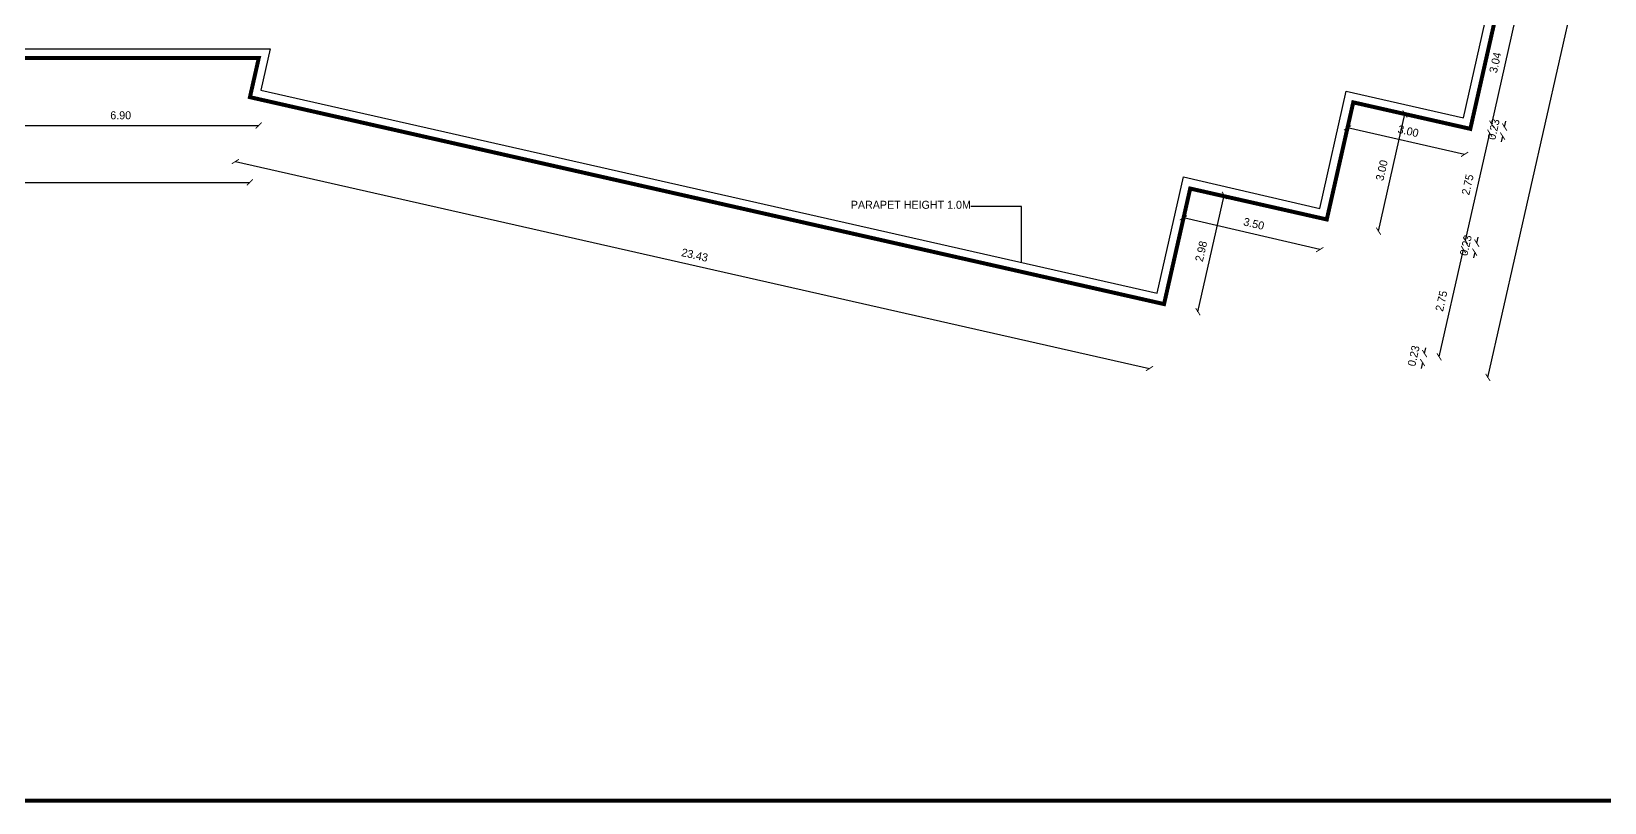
# Model space of a CAD drawing. Header units: metres. Extents: x 6101839 to 6102590, y -6659932 to -6659648.
# Drawn here: x 6102531.06 to 6102570.39, y -6659728.29 to -6659709.02 of the extents above; entities that cross this region are included whole.
import ezdxf

# ---------------------------------------------------------------- set-up
doc = ezdxf.new("R2010")
doc.units = ezdxf.units.M
doc.header["$LTSCALE"] = 500
doc.header["$MEASUREMENT"] = 0
doc.layers.get('0').update_dxf_attribs({"linetype": 'CONTINUOUS'})
doc.layers.get('Defpoints').update_dxf_attribs({"linetype": 'CONTINUOUS'})
for name, color, linetype in [('BLK_1_FLR_3_ROOF_AREA', 54, 'CONTINUOUS'), ('ED', 30, 'CONTINUOUS'), ('TEXT', 4, 'CONTINUOUS'), ('TITLE', 7, 'CONTINUOUS'), ('wall', 125, 'CONTINUOUS')]:
    doc.layers.add(name, color=color, linetype=linetype)
doc.styles.add('S2', font='GOTHIC.TTF')
doc.styles.add('USA TEXT', font='GOTHIC.TTF')
doc.dimstyles.new('1-100-ED', dxfattribs={"dimtxt": 0.2, "dimasz": 0.15, "dimexe": 0.18, "dimexo": 0.0625, "dimgap": 0.15, "dimtad": 1, "dimzin": 0, "dimdsep": 46, "dimtxsty": 'USA TEXT', "dimblk": 'ARCHTICK', "dimcen": 0.1, "dimse1": 1, "dimse2": 1, "dimclrd": 256, "dimclrt": 256, "dimadec": 0, "dimazin": 0, "dimtfac": 1, "dimtofl": 0, "dimtmove": 0, "dimatfit": 3, "dimldrblk": 'ARCHTICK', "dimfxl": 0.18, "dimtolj": 1, "dimtzin": 0, "dimarcsym": 0})

# ---------------------------------------------------------------- blocks, each defined once
blk = doc.blocks.new('_ArchTick')
at = {"color": 0, "linetype": 'ByBlock', "const_width": 0.15}
blk.add_lwpolyline([(-0.5, -0.5), (0.5, 0.5)], dxfattribs=at)
blk = doc.blocks.new('*D100')
at = {"layer": 'Defpoints', "color": 0, "transparency": 16777216}
for p in [(6102529.843, -6659709.613), (6102536.745, -6659709.689), (6102536.745, -6659711.373)]:
    blk.add_point(p, dxfattribs=at)
at = {"layer": 'ED', "lineweight": -2, "transparency": 16777216}
blk.add_line((6102529.843, -6659711.373), (6102536.745, -6659711.373), dxfattribs=at)
at = {"layer": 'ED', "lineweight": -2, "transparency": 16777216, "xscale": 0.15, "yscale": 0.15, "zscale": 0.15, "rotation": 180}
blk.add_blockref('_ArchTick', (6102529.843, -6659711.373), dxfattribs=at)
at = {"layer": 'ED', "lineweight": -2, "transparency": 16777216, "xscale": 0.15, "yscale": 0.15, "zscale": 0.15}
blk.add_blockref('_ArchTick', (6102536.745, -6659711.373), dxfattribs=at)
at = {"layer": 'ED', "transparency": 16777216, "insert": (6102533.294, -6659711.118), "char_height": 0.2, "attachment_point": 5, "style": 'USA TEXT'}
blk.add_mtext('\\A1;6.90', dxfattribs=at)
blk = doc.blocks.new('*D101')
at = {"layer": 'Defpoints', "color": 0, "transparency": 16777216}
for p in [(6102536.524, -6659710.664), (6102559.375, -6659715.834), (6102559.011, -6659717.444)]:
    blk.add_point(p, dxfattribs=at)
at = {"layer": 'ED', "lineweight": -2, "transparency": 16777216}
blk.add_line((6102536.16, -6659712.273), (6102559.011, -6659717.444), dxfattribs=at)
at = {"layer": 'ED', "lineweight": -2, "transparency": 16777216, "xscale": 0.15, "yscale": 0.15, "zscale": 0.15}
for p, rotation in [((6102536.16, -6659712.273), 167.2503667706324), ((6102559.011, -6659717.444), 347.2503667706324)]:
    blk.add_blockref('_ArchTick', p, dxfattribs=dict(at, rotation=rotation))
at = {"layer": 'ED', "transparency": 16777216, "insert": (6102547.642, -6659714.61), "char_height": 0.2, "attachment_point": 5, "rotation": 347.2504, "style": 'USA TEXT'}
blk.add_mtext('\\A1;23.43', dxfattribs=at)
blk = doc.blocks.new('*D102')
at = {"layer": 'Defpoints', "color": 0, "transparency": 16777216}
for p in [(6102558.102, -6659715.31), (6102558.052, -6659715.535), (6102565.887, -6659717.072)]:
    blk.add_point(p, dxfattribs=at)
at = {"layer": 'ED', "lineweight": -2, "transparency": 16777216}
for p, q in [((6102565.887, -6659717.072), (6102565.92, -6659716.925)), ((6102565.836, -6659717.296), (6102565.803, -6659717.442))]:
    blk.add_line(p, q, dxfattribs=at)
at = {"layer": 'ED', "lineweight": -2, "transparency": 16777216, "xscale": 0.15, "yscale": 0.15, "zscale": 0.15}
for p, rotation in [((6102565.887, -6659717.072), 257.250366875873), ((6102565.836, -6659717.296), 77.25036687587297)]:
    blk.add_blockref('_ArchTick', p, dxfattribs=dict(at, rotation=rotation))
at = {"layer": 'ED', "transparency": 16777216, "insert": (6102565.613, -6659717.128), "char_height": 0.2, "attachment_point": 5, "rotation": 77.2504, "style": 'USA TEXT'}
blk.add_mtext('\\A1;0.23', dxfattribs=at)
blk = doc.blocks.new('*D103')
at = {"layer": 'Defpoints', "color": 0, "transparency": 16777216}
for p in [(6102560.033, -6659712.928), (6102566.859, -6659714.472), (6102558.102, -6659715.31)]:
    blk.add_point(p, dxfattribs=at)
at = {"layer": 'ED', "lineweight": -2, "transparency": 16777216}
blk.add_line((6102566.252, -6659717.154), (6102566.859, -6659714.472), dxfattribs=at)
at = {"layer": 'ED', "lineweight": -2, "transparency": 16777216, "xscale": 0.15, "yscale": 0.15, "zscale": 0.15}
for p, rotation in [((6102566.859, -6659714.472), 77.25038140770049), ((6102566.252, -6659717.154), 257.2503814077004)]:
    blk.add_blockref('_ArchTick', p, dxfattribs=dict(at, rotation=rotation))
at = {"layer": 'ED', "transparency": 16777216, "insert": (6102566.307, -6659715.757), "char_height": 0.2, "attachment_point": 5, "rotation": 77.2504, "style": 'USA TEXT'}
blk.add_mtext('\\A1;2.75', dxfattribs=at)
blk = doc.blocks.new('*D104')
at = {"layer": 'Defpoints', "color": 0, "transparency": 16777216}
for p in [(6102560.033, -6659712.929), (6102560.198, -6659712.73), (6102567.191, -6659714.312)]:
    blk.add_point(p, dxfattribs=at)
at = {"layer": 'ED', "lineweight": -2, "transparency": 16777216}
for p, q in [((6102567.191, -6659714.312), (6102567.224, -6659714.166)), ((6102567.14, -6659714.537), (6102567.107, -6659714.683))]:
    blk.add_line(p, q, dxfattribs=at)
at = {"layer": 'ED', "lineweight": -2, "transparency": 16777216, "xscale": 0.15, "yscale": 0.15, "zscale": 0.15}
for p, rotation in [((6102567.191, -6659714.312), 257.2503814077004), ((6102567.14, -6659714.537), 77.25038140770046)]:
    blk.add_blockref('_ArchTick', p, dxfattribs=dict(at, rotation=rotation))
at = {"layer": 'ED', "transparency": 16777216, "insert": (6102566.917, -6659714.368), "char_height": 0.2, "attachment_point": 5, "rotation": 77.2504, "style": 'USA TEXT'}
blk.add_mtext('\\A1;0.23', dxfattribs=at)
blk = doc.blocks.new('*D105')
at = {"layer": 'Defpoints', "color": 0, "transparency": 16777216}
for p in [(6102564.104, -6659710.793), (6102567.517, -6659711.566), (6102560.198, -6659712.729)]:
    blk.add_point(p, dxfattribs=at)
at = {"layer": 'ED', "lineweight": -2, "transparency": 16777216}
blk.add_line((6102566.91, -6659714.248), (6102567.517, -6659711.566), dxfattribs=at)
at = {"layer": 'ED', "lineweight": -2, "transparency": 16777216, "xscale": 0.15, "yscale": 0.15, "zscale": 0.15}
for p, rotation in [((6102567.517, -6659711.566), 77.25038140770049), ((6102566.91, -6659714.248), 257.2503814077004)]:
    blk.add_blockref('_ArchTick', p, dxfattribs=dict(at, rotation=rotation))
at = {"layer": 'ED', "transparency": 16777216, "insert": (6102566.964, -6659712.85), "char_height": 0.2, "attachment_point": 5, "rotation": 77.2504, "style": 'USA TEXT'}
blk.add_mtext('\\A1;2.75', dxfattribs=at)
blk = doc.blocks.new('*D106')
at = {"layer": 'Defpoints', "color": 0, "transparency": 16777216}
for p in [(6102564.155, -6659710.569), (6102564.104, -6659710.793), (6102567.888, -6659711.414)]:
    blk.add_point(p, dxfattribs=at)
at = {"layer": 'ED', "lineweight": -2, "transparency": 16777216}
for p, q in [((6102567.888, -6659711.414), (6102567.921, -6659711.268)), ((6102567.837, -6659711.638), (6102567.804, -6659711.784))]:
    blk.add_line(p, q, dxfattribs=at)
at = {"layer": 'ED', "lineweight": -2, "transparency": 16777216, "xscale": 0.15, "yscale": 0.15, "zscale": 0.15}
for p, rotation in [((6102567.888, -6659711.414), 257.2503814077004), ((6102567.837, -6659711.638), 77.25038140770046)]:
    blk.add_blockref('_ArchTick', p, dxfattribs=dict(at, rotation=rotation))
at = {"layer": 'ED', "transparency": 16777216, "insert": (6102567.614, -6659711.47), "char_height": 0.2, "attachment_point": 5, "rotation": 77.2504, "style": 'USA TEXT'}
blk.add_mtext('\\A1;0.23', dxfattribs=at)
blk = doc.blocks.new('*D107')
at = {"layer": 'Defpoints', "color": 0, "transparency": 16777216}
for p in [(6102567.527, -6659708.215), (6102568.238, -6659708.376), (6102564.155, -6659710.569)]:
    blk.add_point(p, dxfattribs=at)
at = {"layer": 'ED', "lineweight": -2, "transparency": 16777216}
blk.add_line((6102567.567, -6659711.341), (6102568.238, -6659708.376), dxfattribs=at)
at = {"layer": 'ED', "lineweight": -2, "transparency": 16777216, "xscale": 0.15, "yscale": 0.15, "zscale": 0.15}
for p, rotation in [((6102568.238, -6659708.376), 77.25038140770049), ((6102567.567, -6659711.341), 257.2503814077004)]:
    blk.add_blockref('_ArchTick', p, dxfattribs=dict(at, rotation=rotation))
at = {"layer": 'ED', "transparency": 16777216, "insert": (6102567.654, -6659709.802), "char_height": 0.2, "attachment_point": 5, "rotation": 77.2504, "style": 'USA TEXT'}
blk.add_mtext('\\A1;3.04', dxfattribs=at)
blk = doc.blocks.new('*D241')
at = {"layer": 'Defpoints', "color": 0, "transparency": 16777216}
for p in [(6102469.388, -6659709.537), (6102536.524, -6659710.664), (6102536.524, -6659712.793)]:
    blk.add_point(p, dxfattribs=at)
at = {"layer": 'ED', "lineweight": -2, "transparency": 16777216}
blk.add_line((6102469.388, -6659712.793), (6102536.524, -6659712.793), dxfattribs=at)
at = {"layer": 'ED', "lineweight": -2, "transparency": 16777216, "xscale": 0.15, "yscale": 0.15, "zscale": 0.15, "rotation": 180}
blk.add_blockref('_ArchTick', (6102469.388, -6659712.793), dxfattribs=at)
at = {"layer": 'ED', "lineweight": -2, "transparency": 16777216, "xscale": 0.15, "yscale": 0.15, "zscale": 0.15}
blk.add_blockref('_ArchTick', (6102536.524, -6659712.793), dxfattribs=at)
at = {"layer": 'ED', "transparency": 16777216, "insert": (6102502.956, -6659712.538), "char_height": 0.2, "attachment_point": 5, "style": 'USA TEXT'}
blk.add_mtext('\\A1;67.14', dxfattribs=at)
blk = doc.blocks.new('*D242')
at = {"layer": 'Defpoints', "color": 0, "transparency": 16777216}
for p in [(6102563.88, -6659694.667), (6102572.245, -6659696.559), (6102559.105, -6659715.773)]:
    blk.add_point(p, dxfattribs=at)
at = {"layer": 'ED', "lineweight": -2, "transparency": 16777216}
blk.add_line((6102567.469, -6659717.666), (6102572.245, -6659696.559), dxfattribs=at)
at = {"layer": 'ED', "lineweight": -2, "transparency": 16777216, "xscale": 0.15, "yscale": 0.15, "zscale": 0.15}
for p, rotation in [((6102572.245, -6659696.559), 77.25001025815077), ((6102567.469, -6659717.666), 257.2500102581507)]:
    blk.add_blockref('_ArchTick', p, dxfattribs=dict(at, rotation=rotation))
at = {"layer": 'ED', "transparency": 16777216, "insert": (6102569.608, -6659707.056), "char_height": 0.2, "attachment_point": 5, "rotation": 77.25, "style": 'USA TEXT'}
blk.add_mtext('\\A1;21.64', dxfattribs=at)
blk = doc.blocks.new('*D55')
at = {"layer": 'Defpoints', "color": 0, "transparency": 16777216}
for p in [(6102564.104, -6659710.793), (6102563.96, -6659711.432), (6102567.03, -6659711.455)]:
    blk.add_point(p, dxfattribs=at)
at = {"layer": 'ED', "lineweight": -2, "transparency": 16777216}
blk.add_line((6102566.886, -6659712.094), (6102563.96, -6659711.432), dxfattribs=at)
at = {"layer": 'ED', "lineweight": -2, "transparency": 16777216, "xscale": 0.15, "yscale": 0.15, "zscale": 0.15}
for p, rotation in [((6102563.96, -6659711.432), 167.2503667776744), ((6102566.886, -6659712.094), 347.2503667776744)]:
    blk.add_blockref('_ArchTick', p, dxfattribs=dict(at, rotation=rotation))
at = {"layer": 'ED', "transparency": 16777216, "insert": (6102565.479, -6659711.514), "char_height": 0.2, "attachment_point": 5, "rotation": 347.2504, "style": 'USA TEXT'}
blk.add_mtext('\\A1;3.00', dxfattribs=at)
blk = doc.blocks.new('*D56')
at = {"layer": 'Defpoints', "color": 0, "transparency": 16777216}
for p in [(6102560.033, -6659712.928), (6102559.857, -6659713.682), (6102563.442, -6659713.719)]:
    blk.add_point(p, dxfattribs=at)
at = {"layer": 'ED', "lineweight": -2, "transparency": 16777216}
blk.add_line((6102563.267, -6659714.474), (6102559.857, -6659713.682), dxfattribs=at)
at = {"layer": 'ED', "lineweight": -2, "transparency": 16777216, "xscale": 0.15, "yscale": 0.15, "zscale": 0.15}
for p, rotation in [((6102559.857, -6659713.682), 166.9241374906358), ((6102563.267, -6659714.474), 346.9241374906358)]:
    blk.add_blockref('_ArchTick', p, dxfattribs=dict(at, rotation=rotation))
at = {"layer": 'ED', "transparency": 16777216, "insert": (6102561.62, -6659713.829), "char_height": 0.2, "attachment_point": 5, "rotation": 346.9241, "style": 'USA TEXT'}
blk.add_mtext('\\A1;3.50', dxfattribs=at)
blk = doc.blocks.new('*D57')
at = {"layer": 'Defpoints', "color": 0, "transparency": 16777216}
for p in [(6102564.104, -6659710.793), (6102565.397, -6659711.086), (6102563.442, -6659713.719)]:
    blk.add_point(p, dxfattribs=at)
at = {"layer": 'ED', "lineweight": -2, "transparency": 16777216}
blk.add_line((6102564.735, -6659714.012), (6102565.397, -6659711.086), dxfattribs=at)
at = {"layer": 'ED', "lineweight": -2, "transparency": 16777216, "xscale": 0.15, "yscale": 0.15, "zscale": 0.15}
for p, rotation in [((6102565.397, -6659711.086), 77.25036681629666), ((6102564.735, -6659714.012), 257.2503668162966)]:
    blk.add_blockref('_ArchTick', p, dxfattribs=dict(at, rotation=rotation))
at = {"layer": 'ED', "transparency": 16777216, "insert": (6102564.817, -6659712.493), "char_height": 0.2, "attachment_point": 5, "rotation": 77.2504, "style": 'USA TEXT'}
blk.add_mtext('\\A1;3.00', dxfattribs=at)
blk = doc.blocks.new('*D58')
at = {"layer": 'Defpoints', "color": 0, "transparency": 16777216}
for p in [(6102560.033, -6659712.928), (6102560.88, -6659713.119), (6102559.375, -6659715.834)]:
    blk.add_point(p, dxfattribs=at)
at = {"layer": 'ED', "lineweight": -2, "transparency": 16777216}
blk.add_line((6102560.222, -6659716.026), (6102560.88, -6659713.119), dxfattribs=at)
at = {"layer": 'ED', "lineweight": -2, "transparency": 16777216, "xscale": 0.15, "yscale": 0.15, "zscale": 0.15}
for p, rotation in [((6102560.88, -6659713.119), 77.24907105322553), ((6102560.222, -6659716.026), 257.2490710532255)]:
    blk.add_blockref('_ArchTick', p, dxfattribs=dict(at, rotation=rotation))
at = {"layer": 'ED', "transparency": 16777216, "insert": (6102560.302, -6659714.516), "char_height": 0.2, "attachment_point": 5, "rotation": 77.2491, "style": 'USA TEXT'}
blk.add_mtext('\\A1;2.98', dxfattribs=at)

msp = doc.modelspace()

# ---------------------------------------------------------------- linework, layer by layer
at = {"layer": 'BLK_1_FLR_3_ROOF_AREA', "const_width": 0.1}
msp.add_lwpolyline([(6102548.50316, -6659678.83799), (6102548.50318, -6659688.97752), (6102550.06614, -6659688.97752), (6102550.83258, -6659685.59023), (6102556.58406, -6659685.59023), (6102556.58406, -6659693.01617), (6102564.15052, -6659694.72806), (6102563.44872, -6659697.82968), (6102566.86263, -6659698.60215), (6102564.87641, -6659707.38024), (6102567.80244, -6659708.04232), (6102567.03002, -6659711.45602), (6102564.10399, -6659710.79395), (6102563.44191, -6659713.71998), (6102560.02821, -6659712.94756), (6102559.37404, -6659715.83451), (6102536.52448, -6659710.66434), (6102536.74503, -6659709.68953), (6102529.84318, -6659709.68953)], dxfattribs=at)
at = {"layer": 'ED', "linetype": 'ByBlock'}
for p, q in [((6102555.81452, -6659713.39482), (6102554.54762, -6659713.39482)), ((6102555.81452, -6659714.79272), (6102555.81452, -6659713.39482))]:
    msp.add_line(p, q, dxfattribs=at)
at = {"layer": 'TITLE', "color": 12, "const_width": 0.1}
msp.add_lwpolyline([(6102462.64971, -6659728.23897), (6102590.13778, -6659728.23897), (6102590.13778, -6659648.34397), (6102462.64971, -6659648.34397)], close=True, dxfattribs=at)
at = {"layer": 'wall', "color": 9, "linetype": 'ByBlock'}
for p, q in [((6102566.85645, -6659711.18037), (6102567.52735, -6659708.21533)), ((6102567.03002, -6659711.45546), (6102567.80244, -6659708.04176)), ((6102530.07318, -6659709.45897), (6102537.03289, -6659709.45897)), ((6102537.03289, -6659709.45897), (6102536.79955, -6659710.4902)), ((6102529.84318, -6659709.68897), (6102536.74503, -6659709.68897)), ((6102536.74503, -6659709.68897), (6102536.52446, -6659710.66377)), ((6102536.52446, -6659710.66377), (6102559.3748, -6659715.83412)), ((6102536.79955, -6659710.4902), (6102559.20124, -6659715.55904)), ((6102563.26863, -6659713.44305), (6102563.93042, -6659710.5183)), ((6102563.93042, -6659710.5183), (6102566.85645, -6659711.18037)), ((6102563.44191, -6659713.71942), (6102564.10399, -6659710.79338)), ((6102564.10399, -6659710.79338), (6102567.03002, -6659711.45546)), ((6102559.20124, -6659715.55904), (6102559.85927, -6659712.65118)), ((6102559.85927, -6659712.65118), (6102563.26863, -6659713.44305)), ((6102559.3748, -6659715.83412), (6102560.03254, -6659712.92754)), ((6102560.03254, -6659712.92754), (6102563.44191, -6659713.71942))]:
    msp.add_line(p, q, dxfattribs=at)

# ---------------------------------------------------------------- texts
at = {"layer": 'TEXT', "color": 7, "style": 'S2'}
msp.add_text('PARAPET HEIGHT 1.0M', height=0.2, dxfattribs=at).set_placement((6102551.54382, -6659713.45316))

# ---------------------------------------------------------------- dimensions: what is measured, and where the dimension line sits
at = {"layer": 'ED'}
for p1, p2, distance, picture, middle in [((6102559.10458, -6659715.77298), (6102563.88046, -6659694.66661), -8.5755, '*D242', (6102569.60782, -6659707.0561)), ((6102536.52446, -6659710.66377), (6102559.3748, -6659715.83412), -1.65025, '*D101', (6102547.64172, -6659714.60976)), ((6102563.44191, -6659713.71942), (6102564.10399, -6659710.79338), -1.32575, '*D57', (6102564.81727, -6659712.4927)), ((6102567.03002, -6659711.45546), (6102564.10399, -6659710.79338), 0.65447, '*D55', (6102565.47885, -6659711.51401)), ((6102559.3748, -6659715.83412), (6102560.03254, -6659712.92754), -0.8689, '*D58', (6102560.30241, -6659714.51632)), ((6102563.44191, -6659713.71942), (6102560.03254, -6659712.92754), 0.77422, '*D56', (6102561.61977, -6659713.8292))]:
    dim = msp.add_aligned_dim(p1=p1, p2=p2, distance=distance, dimstyle='1-100-ED', dxfattribs=at)
    dim.commit()
    dim.dimension.update_dxf_attribs({"geometry": picture, "text_midpoint": middle})
for base, p1, p2, picture, middle in [((6102568.23825, -6659708.37618), (6102564.15475, -6659710.56906), (6102567.52735, -6659708.21533), '*D107', (6102567.65406, -6659709.80242)), ((6102567.51659, -6659711.56556), (6102560.19815, -6659712.72889), (6102564.10399, -6659710.79338), '*D105', (6102566.96443, -6659712.85025)), ((6102566.85892, -6659714.47215), (6102558.10249, -6659715.31042), (6102560.03254, -6659712.92754), '*D103', (6102566.30672, -6659715.757))]:
    dim = msp.add_linear_dim(base=base, p1=p1, p2=p2, angle=257.250381, dimstyle='1-100-ED', dxfattribs=at)
    dim.commit()
    dim.dimension.update_dxf_attribs({"geometry": picture, "text_midpoint": middle})
for base, p1, p2, picture, middle in [((6102536.52446, -6659712.79311), (6102469.38843, -6659709.53746), (6102536.52446, -6659710.66377), '*D241', (6102502.95645, -6659712.53808)), ((6102536.74503, -6659711.37336), (6102529.84318, -6659709.61321), (6102536.74503, -6659709.68897), '*D100', (6102533.2941, -6659711.11833))]:
    dim = msp.add_linear_dim(base=base, p1=p1, p2=p2, dimstyle='1-100-ED', dxfattribs=at)
    dim.commit()
    dim.dimension.update_dxf_attribs({"geometry": picture, "text_midpoint": middle})
for base, p1, p2, angle, picture, middle, dimtype in [((6102567.8881, -6659711.4138), (6102564.10399, -6659710.79338), (6102564.15475, -6659710.56906), 257.250381, '*D106', (6102567.86272, -6659711.52597), 160), ((6102567.19073, -6659714.3121), (6102560.03254, -6659712.92854), (6102560.19815, -6659712.72989), 257.250381, '*D104', (6102567.16532, -6659714.42441), 160), ((6102565.88689, -6659717.0718), (6102558.05174, -6659715.53475), (6102558.10249, -6659715.31042), 77.250367, '*D102', (6102565.86151, -6659717.18397), 161)]:
    dim = msp.add_linear_dim(base=base, p1=p1, p2=p2, angle=angle, dimstyle='1-100-ED', dxfattribs=at)
    dim.commit()
    dim.dimension.update_dxf_attribs({"geometry": picture, "text_midpoint": middle, "dimtype": dimtype})

doc.saveas('drawing.dxf')
